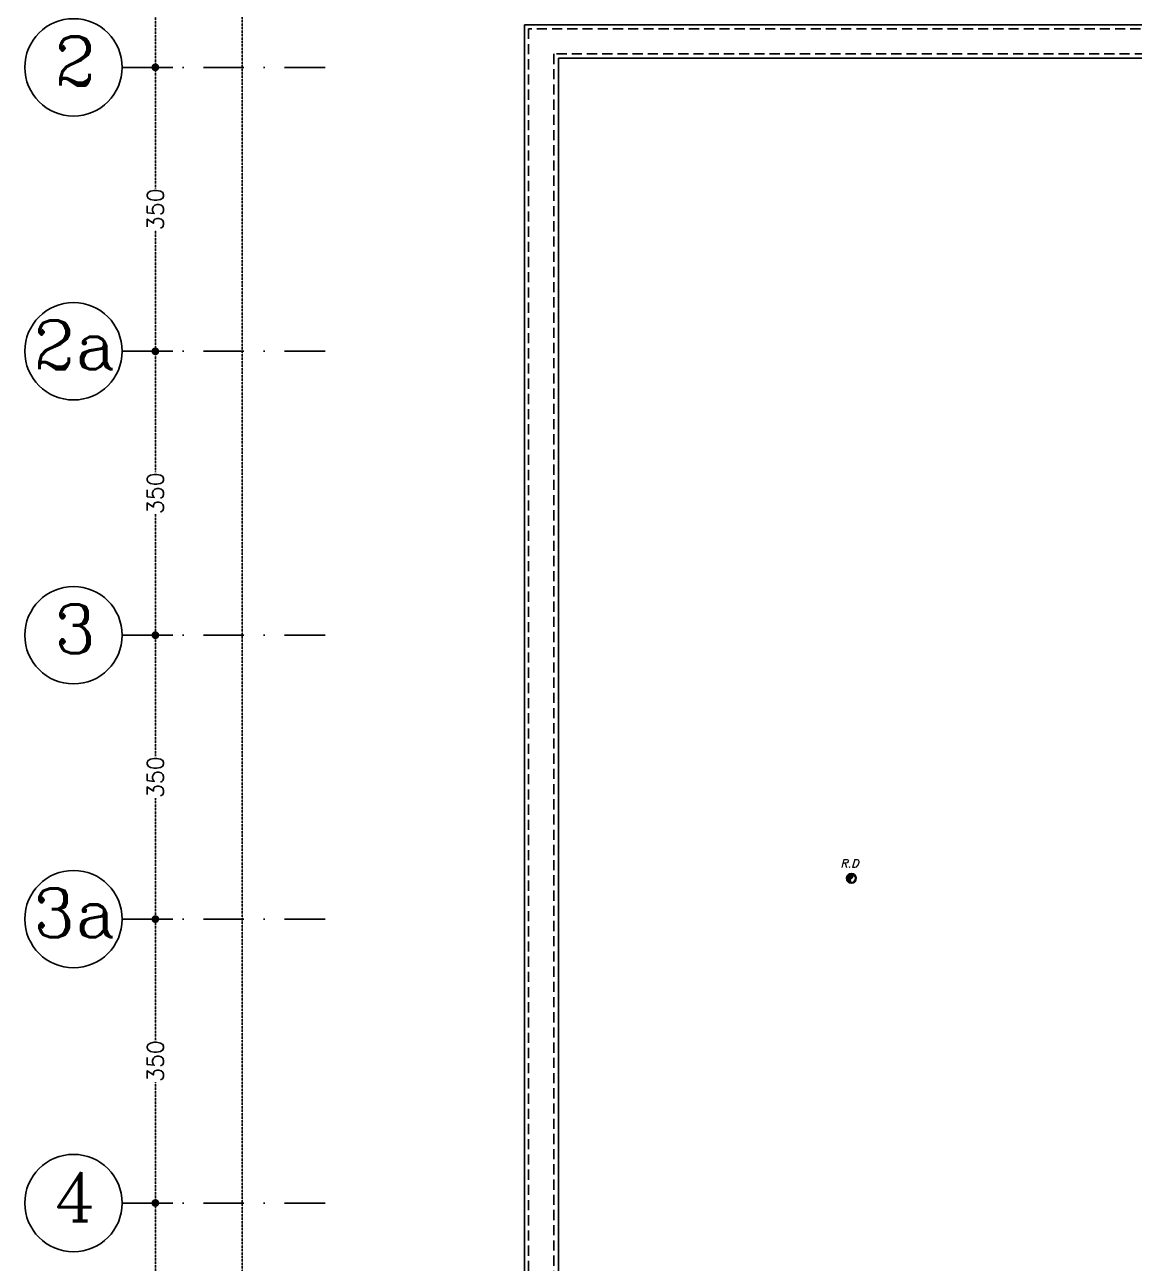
# Model space of a CAD drawing. Header units: inches. Extents: x 567429 to 582707, y 126347 to 133675.
# Drawn here: x 567429 to 568796, y 129666 to 131193 of the extents above; entities that cross this region are included whole.
import ezdxf
from ezdxf.enums import TextEntityAlignment as Align

# ---------------------------------------------------------------- set-up
doc = ezdxf.new("R2010")
doc.units = ezdxf.units.IN
doc.header["$MEASUREMENT"] = 0
doc.header["$PDMODE"] = 66
for name, pattern in [('DASHDOT2', [0.5, 0.25, -0.125, 0, -0.125]), ('DASHED2', [0.375, 0.25, -0.125]), ('HIDDEN', [0.375, 0.25, -0.125])]:
    doc.linetypes.add(name, pattern=pattern)
for name, color, linetype in [('1', 15, 'Continuous'), ('2', 1, 'Continuous'), ('axx', 8, 'DASHED2'), ('DIM', 15, 'Continuous'), ('navdan', 30, 'Continuous'), ('RD', 30, 'Continuous'), ('win', 1, 'Continuous')]:
    doc.layers.add(name, color=color, linetype=linetype)
doc.styles.add('ITALICT', font='italict', dxfattribs={"height": 22.5})
doc.styles.add('ROMANS', font='romans.shx')
doc.styles.add('style1', font='romanc.shx', dxfattribs={"oblique": 5, "height": 25})
doc.dimstyles.new('DIM 1-100', dxfattribs={"dimtxt": 20, "dimasz": 1, "dimexe": 1, "dimexo": 0.08, "dimgap": 0.09, "dimtad": 0, "dimdec": 0, "dimzin": 0, "dimdsep": 46, "dimtxsty": 'ROMANS', "dimblk": 'KHAT', "dimcen": 0.09, "dimse1": 1, "dimse2": 1, "dimclrd": 15, "dimclre": 15, "dimclrt": 6, "dimadec": 0, "dimazin": 0, "dimtfac": 1, "dimtdec": 0, "dimtix": 1, "dimtmove": 2, "dimatfit": 3, "dimfxl": 1, "dimtolj": 1, "dimtzin": 0, "dimarcsym": 2})

# ---------------------------------------------------------------- blocks, each defined once
blk = doc.blocks.new('KHAT')
at = {"layer": 'DIM', "ltscale": 0.5}
blk.add_line((0, -21.5), (0, 21.5), dxfattribs=at)
at = {"layer": 'DIM', "ltscale": 0.5, "const_width": 4.75}
blk.add_lwpolyline([(-2.4, 0, 1), (2.4, 0, 1)], format="xyb", close=True, dxfattribs=at)
blk = doc.blocks.new('*D256')
at = {"color": 15, "lineweight": -2, "transparency": 16777216}
for p, q in [((-503.4, 3931.8), (-503.4, 3783.6)), ((-503.4, 3583.8), (-503.4, 3732))]:
    blk.add_line(p, q, dxfattribs=at)
at = {"layer": 'Defpoints', "color": 0, "transparency": 16777216}
for p in [(-503.4, 3932.8), (-503.4, 3932.8), (-503.4, 3582.8)]:
    blk.add_point(p, dxfattribs=at)
at = {"color": 15, "lineweight": -2, "transparency": 16777216}
for p, rotation in [((-503.4, 3932.8), 90), ((-503.4, 3582.8), 270)]:
    blk.add_blockref('KHAT', p, dxfattribs=dict(at, rotation=rotation))
at = {"color": 6, "transparency": 16777216, "insert": (-503.4, 3757.8), "char_height": 20, "attachment_point": 5, "rotation": 90, "style": 'ROMANS'}
blk.add_mtext('\\A1;350', dxfattribs=at)
blk = doc.blocks.new('*D257')
at = {"color": 15, "lineweight": -2, "transparency": 16777216}
for p, q in [((-503.4, 4281.8), (-503.4, 4133.6)), ((-503.4, 3933.8), (-503.4, 4082))]:
    blk.add_line(p, q, dxfattribs=at)
at = {"layer": 'Defpoints', "color": 0, "transparency": 16777216}
for p in [(-503.4, 4282.8), (-503.4, 4282.8), (-503.4, 3932.8)]:
    blk.add_point(p, dxfattribs=at)
at = {"color": 15, "lineweight": -2, "transparency": 16777216}
for p, rotation in [((-503.4, 4282.8), 90), ((-503.4, 3932.8), 270)]:
    blk.add_blockref('KHAT', p, dxfattribs=dict(at, rotation=rotation))
at = {"color": 6, "transparency": 16777216, "insert": (-503.4, 4107.8), "char_height": 20, "attachment_point": 5, "rotation": 90, "style": 'ROMANS'}
blk.add_mtext('\\A1;350', dxfattribs=at)
blk = doc.blocks.new('*D265')
at = {"color": 15, "lineweight": -2, "transparency": 16777216}
for p, q in [((-503.4, 4631.8), (-503.4, 4483.6)), ((-503.4, 4283.8), (-503.4, 4432))]:
    blk.add_line(p, q, dxfattribs=at)
at = {"layer": 'Defpoints', "color": 0, "transparency": 16777216}
for p in [(-544.3, 4632.8), (-503.4, 4632.8), (-503.4, 4282.8)]:
    blk.add_point(p, dxfattribs=at)
at = {"color": 15, "lineweight": -2, "transparency": 16777216}
for p, rotation in [((-503.4, 4632.8), 90), ((-503.4, 4282.8), 270)]:
    blk.add_blockref('KHAT', p, dxfattribs=dict(at, rotation=rotation))
at = {"color": 6, "transparency": 16777216, "insert": (-503.4, 4457.8), "char_height": 20, "attachment_point": 5, "rotation": 90, "style": 'ROMANS'}
blk.add_mtext('\\A1;350', dxfattribs=at)
blk = doc.blocks.new('*D266')
at = {"color": 15, "lineweight": -2, "transparency": 16777216}
for p, q in [((-503.4, 4981.8), (-503.4, 4833.6)), ((-503.4, 4633.8), (-503.4, 4782))]:
    blk.add_line(p, q, dxfattribs=at)
at = {"layer": 'Defpoints', "color": 0, "transparency": 16777216}
for p in [(-503.4, 4982.8), (-503.4, 4982.8), (-544.3, 4632.8)]:
    blk.add_point(p, dxfattribs=at)
at = {"color": 15, "lineweight": -2, "transparency": 16777216}
for p, rotation in [((-503.4, 4982.8), 90), ((-503.4, 4632.8), 270)]:
    blk.add_blockref('KHAT', p, dxfattribs=dict(at, rotation=rotation))
at = {"color": 6, "transparency": 16777216, "insert": (-503.4, 4807.8), "char_height": 20, "attachment_point": 5, "rotation": 90, "style": 'ROMANS'}
blk.add_mtext('\\A1;350', dxfattribs=at)
blk = doc.blocks.new('*D258')
at = {"color": 15, "lineweight": -2, "transparency": 16777216}
for p, q in [((-503.4, 5331.8), (-503.4, 5183.6)), ((-503.4, 4983.8), (-503.4, 5132))]:
    blk.add_line(p, q, dxfattribs=at)
at = {"layer": 'Defpoints', "color": 0, "transparency": 16777216}
for p in [(-503.4, 5332.8), (-503.4, 5332.8), (-503.4, 4982.8)]:
    blk.add_point(p, dxfattribs=at)
at = {"color": 15, "lineweight": -2, "transparency": 16777216}
for p, rotation in [((-503.4, 5332.8), 90), ((-503.4, 4982.8), 270)]:
    blk.add_blockref('KHAT', p, dxfattribs=dict(at, rotation=rotation))
at = {"color": 6, "transparency": 16777216, "insert": (-503.4, 5157.8), "char_height": 20, "attachment_point": 5, "rotation": 90, "style": 'ROMANS'}
blk.add_mtext('\\A1;350', dxfattribs=at)
blk = doc.blocks.new('*D259')
at = {"color": 15, "lineweight": -2, "transparency": 16777216}
for p, q in [((-503.4, 5681.8), (-503.4, 5533.6)), ((-503.4, 5333.8), (-503.4, 5482))]:
    blk.add_line(p, q, dxfattribs=at)
at = {"layer": 'Defpoints', "color": 0, "transparency": 16777216}
for p in [(-503.4, 5682.8), (-503.4, 5682.8), (-503.4, 5332.8)]:
    blk.add_point(p, dxfattribs=at)
at = {"color": 15, "lineweight": -2, "transparency": 16777216}
for p, rotation in [((-503.4, 5682.8), 90), ((-503.4, 5332.8), 270)]:
    blk.add_blockref('KHAT', p, dxfattribs=dict(at, rotation=rotation))
at = {"color": 6, "transparency": 16777216, "insert": (-503.4, 5507.8), "char_height": 20, "attachment_point": 5, "rotation": 90, "style": 'ROMANS'}
blk.add_mtext('\\A1;350', dxfattribs=at)
blk = doc.blocks.new('*D262')
at = {"color": 15, "lineweight": -2, "transparency": 16777216}
for p, q in [((-396.3, 6296.8), (-396.3, 3618.1)), ((-396.3, 868.8), (-396.3, 3547.4))]:
    blk.add_line(p, q, dxfattribs=at)
at = {"layer": 'Defpoints', "color": 0, "transparency": 16777216}
for p in [(-396.3, 6297.8), (-327.4, 6297.8), (-327.4, 867.8)]:
    blk.add_point(p, dxfattribs=at)
at = {"color": 15, "lineweight": -2, "transparency": 16777216}
for p, rotation in [((-396.3, 6297.8), 90), ((-396.3, 867.8), 270)]:
    blk.add_blockref('KHAT', p, dxfattribs=dict(at, rotation=rotation))
at = {"color": 6, "transparency": 16777216, "insert": (-396.3, 3582.8), "char_height": 20, "attachment_point": 5, "rotation": 90, "style": 'ROMANS'}
blk.add_mtext('\\A1;5430', dxfattribs=at)
blk = doc.blocks.new('navdan122')
at = {"layer": 'navdan'}
blk.add_hatch(color=21, dxfattribs=at).paths.add_polyline_path([(0, 5, 0.414214), (-5, 0, 0.414214), (0, -5, -0.700791), (0, 0, 0.700791)])
at = {"layer": 'navdan', "color": 21}
blk.add_lwpolyline([(0, -5, -0.700791), (0, 0, 0.700791), (0, 5, 2.49001)], format="xyb", dxfattribs=at)
for radius in [6, 5]:
    blk.add_circle((0, 0), radius, dxfattribs=at)
at = {"layer": 'navdan', "color": 21, "style": 'ITALICT'}
blk.add_text('R.D', height=10, dxfattribs=at).set_placement((-13.7, 13.4))
blk = doc.blocks.new('Axes')
at = {"layer": 'axx', "linetype": 'DASHDOT2', "ltscale": 200}
for p, q in [((-544.3, 5332.8), (-294.3, 5332.8)), ((-544.3, 4982.8), (-294.3, 4982.8)), ((-544.3, 4632.8), (-294.3, 4632.8)), ((-544.3, 4282.8), (-294.3, 4282.8)), ((-544.3, 3932.8), (-294.3, 3932.8))]:
    blk.add_line(p, q, dxfattribs=at)
at = {"layer": 'axx', "color": 3, "linetype": 'Continuous'}
for centre in [(-604.3, 5332.8), (-604.3, 4982.8), (-604.3, 4632.8), (-604.3, 4282.8), (-604.3, 3932.8)]:
    blk.add_circle(centre, 60, dxfattribs=at)
at = {"layer": 'axx', "color": 6, "style": 'style1'}
for s, p in [('2', (-602.5, 5310.6)), ('2a', (-602.5, 4960.6)), ('3', (-602.5, 4610.6)), ('3a', (-602.5, 4260.6)), ('4', (-602.5, 3910.6))]:
    blk.add_text(s, height=60, dxfattribs=at).set_placement(p, align=Align.CENTER)
for base, p1, p2, picture, middle in [((-396.3, 6297.8), (-327.4, 867.8), (-327.4, 6297.8), '*D262', (-396.3, 3582.8)), ((-503.4, 5682.8), (-503.4, 5332.8), (-503.4, 5682.8), '*D259', (-503.4, 5507.8)), ((-503.4, 5332.8), (-503.4, 4982.8), (-503.4, 5332.8), '*D258', (-503.4, 5157.8)), ((-503.4, 4982.8), (-544.3, 4632.8), (-503.4, 4982.8), '*D266', (-503.4, 4807.8)), ((-503.4, 4632.8), (-503.4, 4282.8), (-544.3, 4632.8), '*D265', (-503.4, 4457.8)), ((-503.4, 4282.8), (-503.4, 3932.8), (-503.4, 4282.8), '*D257', (-503.4, 4107.8)), ((-503.4, 3932.8), (-503.4, 3582.8), (-503.4, 3932.8), '*D256', (-503.4, 3757.8))]:
    dim = blk.add_linear_dim(base=base, p1=p1, p2=p2, angle=90, dimstyle='DIM 1-100')
    dim.commit()
    dim.dimension.update_dxf_attribs({"geometry": picture, "text_midpoint": middle})

msp = doc.modelspace()

# ---------------------------------------------------------------- linework, layer by layer
at = {"layer": '1', "color": 15, "linetype": 'HIDDEN', "ltscale": 50}
for p, q in [((573772.2, 131187.8), (568049.5, 131187.8)), ((573796.5, 131156.8), (568080.5, 131156.8))]:
    msp.add_line(p, q, dxfattribs=at)
at = {"layer": '2', "color": 15}
for p, q in [((568044.5, 131192.8), (568044.5, 129083.8)), ((573768.4, 131192.8), (568044.5, 131192.8)), ((568086.5, 131151.8), (568086.5, 129083.8)), ((573800.5, 131151.8), (568086.5, 131151.8))]:
    msp.add_line(p, q, dxfattribs=at)
at = {"layer": 'axx', "color": 15}
for p, q in [((567696.7, 132104.3), (567696.7, 129425.6)), ((567589.6, 131141.3), (567589.6, 131289.5)), ((567589.6, 131139.3), (567589.6, 130991.1)), ((567589.6, 130791.3), (567589.6, 130939.5)), ((567589.6, 130789.3), (567589.6, 130641.1)), ((567589.6, 130441.3), (567589.6, 130589.5)), ((567589.6, 130439.3), (567589.6, 130291.1)), ((567589.6, 130091.3), (567589.6, 130239.5)), ((567589.6, 130089.3), (567589.6, 129941.1)), ((567589.6, 129741.3), (567589.6, 129889.5)), ((567589.6, 129739.3), (567589.6, 129591.1))]:
    msp.add_line(p, q, dxfattribs=at)
at = {"layer": 'axx', "color": 15, "linetype": 'DASHDOT2', "ltscale": 200}
for p, q in [((567548.7, 131140.3), (567798.7, 131140.3)), ((567548.7, 130790.3), (567798.7, 130790.3)), ((567548.7, 130440.3), (567798.7, 130440.3)), ((567548.7, 130090.3), (567798.7, 130090.3)), ((567548.7, 129740.3), (567798.7, 129740.3))]:
    msp.add_line(p, q, dxfattribs=at)
at = {"layer": 'axx', "color": 15, "linetype": 'Continuous'}
for centre in [(567488.7, 131140.3), (567488.7, 130790.3), (567488.7, 130440.3), (567488.7, 130090.3), (567488.7, 129740.3)]:
    msp.add_circle(centre, 60, dxfattribs=at)
at = {"layer": 'win', "color": 15, "linetype": 'HIDDEN', "ltscale": 50}
for p, q in [((568049.5, 131187.8), (568049.5, 129083.8)), ((568080.5, 131156.8), (568080.5, 129083.8))]:
    msp.add_line(p, q, dxfattribs=at)

# ---------------------------------------------------------------- block references
at = {"layer": 'axx'}
msp.add_blockref('Axes', (568093, 125807.5), dxfattribs=at)
at = {"layer": 'axx', "color": 15}
for p, rotation in [((567589.6, 131140.3), 270), ((567589.6, 131140.3), 90), ((567589.6, 130790.3), 270), ((567589.6, 130790.3), 90), ((567589.6, 130440.3), 270), ((567589.6, 130440.3), 90), ((567589.6, 130090.3), 270), ((567589.6, 130090.3), 90), ((567589.6, 129740.3), 90), ((567589.6, 129740.3), 270)]:
    msp.add_blockref('KHAT', p, dxfattribs=dict(at, rotation=rotation))
at = {"layer": 'RD'}
msp.add_blockref('navdan122', (568447.4, 130140.6), dxfattribs=at)

# ---------------------------------------------------------------- texts
at = {"layer": 'axx', "color": 15, "style": 'style1'}
for s, p in [('2', (567490.5, 131118.2)), ('2a', (567490.5, 130768.2)), ('3', (567490.5, 130418.2)), ('3a', (567490.5, 130068.2)), ('4', (567490.5, 129718.2))]:
    msp.add_text(s, height=60, dxfattribs=at).set_placement(p, align=Align.CENTER)
at = {"layer": 'axx', "color": 15, "char_height": 20, "attachment_point": 5, "rotation": 90, "style": 'ROMANS'}
for insert in [(567589.6, 130965.3), (567589.6, 130615.3), (567589.6, 130265.3), (567589.6, 129915.3)]:
    msp.add_mtext('\\A1;350', dxfattribs=dict(at, insert=insert))

doc.saveas('drawing.dxf')
